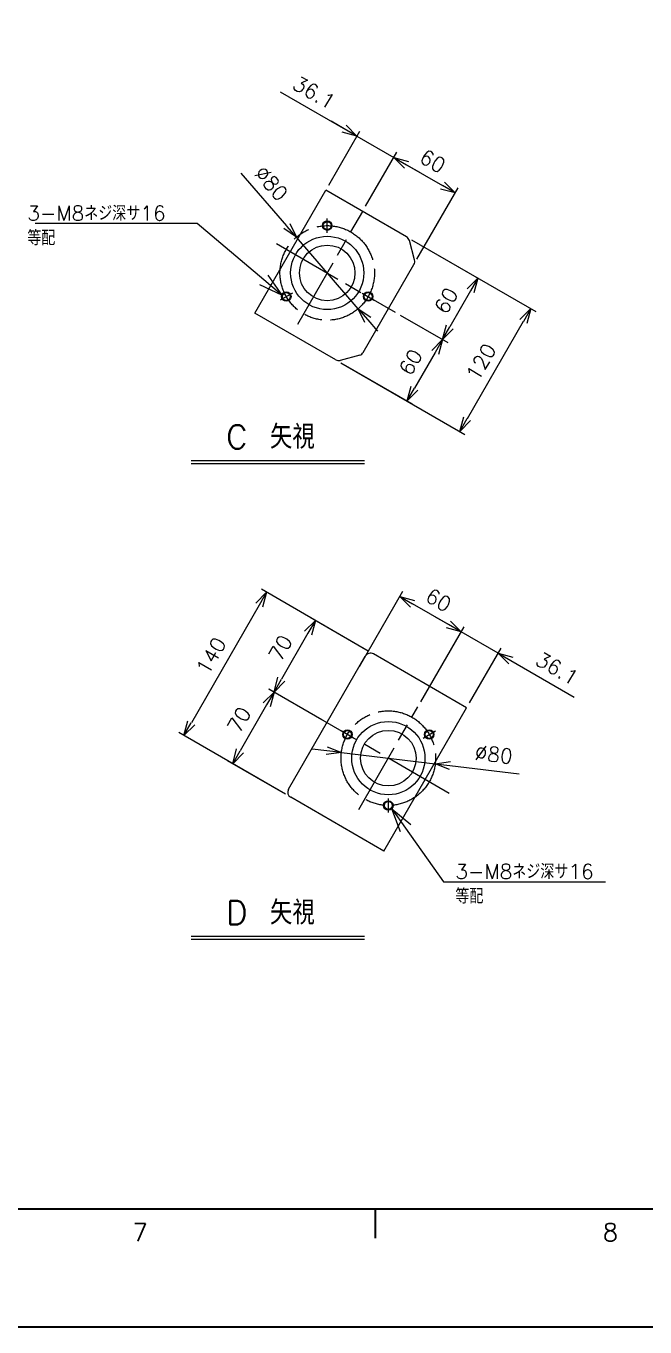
# Model space of a CAD drawing. Header units: millimetres. Extents: x 0 to 4205, y 0 to 2970.
# Drawn here: x 2615 to 3139, y 0 to 1100 of the extents above; entities that cross this region are included whole.
import ezdxf
from ezdxf import colors
from ezdxf.entities.mleader import LeaderData, LeaderLine
from ezdxf.enums import TextEntityAlignment as Align
from ezdxf.math import Vec2, Vec3

# ---------------------------------------------------------------- set-up
doc = ezdxf.new("R2010")
doc.units = ezdxf.units.MM
doc.header["$LTSCALE"] = 5
doc.linetypes.add('AM_ISO08W050', pattern=[18, 12, -1.5, 3, -1.5])
doc.layers.get('0').update_dxf_attribs({"lineweight": 0})
doc.layers.get('Defpoints').update_dxf_attribs({"lineweight": 0})
for name, color, linetype, lineweight in [('AM_0', 7, 'Continuous', 25), ('AM_4', 4, 'Continuous', 13), ('AM_5', 3, 'Continuous', 13), ('AM_7', 4, 'AM_ISO08W050', 13), ('AUX', 7, 'Continuous', 35)]:
    doc.layers.add(name, color=color, linetype=linetype, lineweight=lineweight)
doc.styles.get("Standard").update_dxf_attribs({"font": 'romans.shx', "bigfont": 'japanese.shx'})
doc.dimstyles.new('AM_JIS', dxfattribs={"dimtxt": 2.5, "dimasz": 2.5, "dimexe": 1, "dimexo": 1, "dimgap": 1.5, "dimtad": 3, "dimdec": 3, "dimdsep": 46, "dimtxsty": 'Standard', "dimblk": 'OPEN30', "dimcen": 0, "dimclrd": 256, "dimclre": 256, "dimclrt": 2, "dimadec": 0, "dimazin": 2, "dimtp": 0.1, "dimtm": 0.1, "dimtfac": 0.71, "dimtdec": 3, "dimtix": 1, "dimtmove": 0, "dimatfit": 3, "dimldrblk": 'OPEN30', "dimfxl": 1, "dimlwd": -1, "dimlwe": -1, "dimarcsym": 0})

# ---------------------------------------------------------------- blocks, each defined once
blk = doc.blocks.new('_Open30')
at = {"color": 0, "linetype": 'ByBlock', "lineweight": -2}
for p, q in [((-1, 0.268), (0, 0)), ((0, 0), (-1, -0.268)), ((0, 0), (-1, 0))]:
    blk.add_line(p, q, dxfattribs=at)
blk = doc.blocks.new('*D190')
at = {"layer": 'AM_5'}
for p, q in [((2895.5, 1007.2), (2830.9, 1044.4)), ((2884.6, 1013.4), (2873.8, 1019.7)), ((2871.6, 965.8), (2898, 1011.5)), ((2895.5, 1007.2), (2926.7, 989.1)), ((2902.8, 947.8), (2929.2, 993.5)), ((2937.5, 982.9), (2948.4, 976.6))]:
    blk.add_line(p, q, dxfattribs=at)
at = {"layer": 'Defpoints', "color": 0}
for p in [(2926.7, 989.1), (2869.1, 961.5), (2900.3, 943.4)]:
    blk.add_point(p, dxfattribs=at)
at = {"layer": 'AM_5', "xscale": 12.5, "yscale": 12.5, "zscale": 12.5}
for p, rotation in [((2895.5, 1007.2), 330.000000001514), ((2926.7, 989.1), 150.000000001514)]:
    blk.add_blockref('_Open30', p, dxfattribs=dict(at, rotation=rotation))
at = {"layer": 'AM_5', "color": 2, "insert": (2859.2, 1044), "char_height": 12.5, "attachment_point": 5, "rotation": 330}
blk.add_mtext('36.1', dxfattribs=at)
blk = doc.blocks.new('*D191')
at = {"layer": 'AM_5'}
for p, q in [((2902.8, 947.8), (2929.2, 993.5)), ((2937.5, 982.9), (2967.9, 965.4)), ((2946.3, 903), (2981.2, 963.5))]:
    blk.add_line(p, q, dxfattribs=at)
at = {"layer": 'Defpoints', "color": 0}
for p in [(2978.7, 959.1), (2900.3, 943.4), (2943.8, 898.6)]:
    blk.add_point(p, dxfattribs=at)
at = {"layer": 'AM_5', "xscale": 12.5, "yscale": 12.5, "zscale": 12.5}
for p, rotation in [((2926.7, 989.1), 150), ((2978.7, 959.1), 330)]:
    blk.add_blockref('_Open30', p, dxfattribs=dict(at, rotation=rotation))
at = {"layer": 'AM_5', "color": 2, "insert": (2959.6, 986), "char_height": 12.5, "attachment_point": 5, "rotation": 330}
blk.add_mtext('60', dxfattribs=at)
blk = doc.blocks.new('*D192')
at = {"layer": 'AM_5'}
for p, q in [((2941.8, 919.5), (3002.3, 884.6)), ((2991.7, 876.3), (2974.2, 845.9)), ((2932.2, 855.8), (2972.3, 832.6))]:
    blk.add_line(p, q, dxfattribs=at)
at = {"layer": 'Defpoints', "color": 0}
for p in [(2937.5, 922), (2927.8, 858.3), (2967.9, 835.1)]:
    blk.add_point(p, dxfattribs=at)
at = {"layer": 'AM_5', "xscale": 12.5, "yscale": 12.5, "zscale": 12.5}
for p, rotation in [((2997.9, 887.1), 60), ((2967.9, 835.1), 240)]:
    blk.add_blockref('_Open30', p, dxfattribs=dict(at, rotation=rotation))
at = {"layer": 'AM_5', "color": 2, "insert": (2971, 868), "char_height": 12.5, "attachment_point": 5, "rotation": 60}
blk.add_mtext('60', dxfattribs=at)
blk = doc.blocks.new('*D193')
at = {"layer": 'AM_5'}
for p, q in [((2932.2, 855.8), (2972.3, 832.6)), ((2881.8, 815.5), (2942.3, 780.7)), ((2961.7, 824.3), (2944.2, 794))]:
    blk.add_line(p, q, dxfattribs=at)
at = {"layer": 'Defpoints', "color": 0}
for p in [(2927.8, 858.3), (2877.5, 818), (2937.9, 783.2)]:
    blk.add_point(p, dxfattribs=at)
at = {"layer": 'AM_5', "xscale": 12.5, "yscale": 12.5, "zscale": 12.5}
for p, rotation in [((2967.9, 835.1), 60), ((2937.9, 783.2), 240)]:
    blk.add_blockref('_Open30', p, dxfattribs=dict(at, rotation=rotation))
at = {"layer": 'AM_5', "color": 2, "insert": (2941, 816), "char_height": 12.5, "attachment_point": 5, "rotation": 60}
blk.add_mtext('60', dxfattribs=at)
blk = doc.blocks.new('*D194')
at = {"layer": 'AM_5'}
for p, q in [((2941.8, 919.5), (3046.9, 858.8)), ((3036.3, 850.5), (2988.8, 768.2)), ((2881.8, 815.5), (2986.9, 754.9))]:
    blk.add_line(p, q, dxfattribs=at)
at = {"layer": 'Defpoints', "color": 0}
for p in [(2937.5, 922), (2877.5, 818), (2982.6, 757.4)]:
    blk.add_point(p, dxfattribs=at)
at = {"layer": 'AM_5', "xscale": 12.5, "yscale": 12.5, "zscale": 12.5}
for p, rotation in [((3042.6, 861.3), 60.000000000743), ((2982.6, 757.4), 240.000000000743)]:
    blk.add_blockref('_Open30', p, dxfattribs=dict(at, rotation=rotation))
at = {"layer": 'AM_5', "color": 2, "insert": (3000.6, 816.2), "char_height": 12.5, "attachment_point": 5, "rotation": 60}
blk.add_mtext('120', dxfattribs=at)
blk = doc.blocks.new('*D195')
at = {"layer": 'AM_5'}
for p, q in [((2836, 931.2), (2797.4, 975.8)), ((2896.5, 861.2), (2844.2, 921.7)), ((2904.7, 851.7), (2912.8, 842.3))]:
    blk.add_line(p, q, dxfattribs=at)
at = {"layer": 'Defpoints', "color": 0}
for p in [(2844.2, 921.7), (2896.5, 861.2)]:
    blk.add_point(p, dxfattribs=at)
at = {"layer": 'AM_5', "xscale": 12.5, "yscale": 12.5, "zscale": 12.5}
for p, rotation in [((2844.2, 921.7), 310.843215429267), ((2896.5, 861.2), 130.843215429267)]:
    blk.add_blockref('_Open30', p, dxfattribs=dict(at, rotation=rotation))
at = {"layer": 'AM_5', "color": 2, "insert": (2823, 967.2), "char_height": 12.5, "attachment_point": 5, "rotation": 310.8432}
blk.add_mtext('%%c80', dxfattribs=at)
blk = doc.blocks.new('*D196')
at = {"layer": 'AM_5'}
for p, q in [((2972.9, 594.2), (2962.1, 600.4)), ((2949.5, 528.7), (2986.2, 592.2)), ((3015, 569.9), (2983.7, 587.9)), ((2990.8, 528), (3017.5, 574.2)), ((3015, 569.9), (3079.5, 532.6)), ((3025.8, 563.6), (3036.6, 557.4))]:
    blk.add_line(p, q, dxfattribs=at)
at = {"layer": 'Defpoints', "color": 0}
for p in [(2983.7, 587.9), (2947, 524.4), (2988.3, 523.7)]:
    blk.add_point(p, dxfattribs=at)
at = {"layer": 'AM_5', "xscale": 12.5, "yscale": 12.5, "zscale": 12.5}
for p, rotation in [((2983.7, 587.9), 330), ((3015, 569.9), 150)]:
    blk.add_blockref('_Open30', p, dxfattribs=dict(at, rotation=rotation))
at = {"layer": 'AM_5', "color": 2, "insert": (3064.9, 556.9), "char_height": 12.5, "attachment_point": 5, "rotation": 330}
blk.add_mtext('36.1', dxfattribs=at)
blk = doc.blocks.new('*D197')
at = {"layer": 'AM_5'}
for p, q in [((2897.6, 558.7), (2934.3, 622.2)), ((2972.9, 594.2), (2942.6, 611.7)), ((2949.5, 528.7), (2986.2, 592.2))]:
    blk.add_line(p, q, dxfattribs=at)
at = {"layer": 'Defpoints', "color": 0}
for p in [(2931.8, 617.9), (2895.1, 554.4), (2947, 524.4)]:
    blk.add_point(p, dxfattribs=at)
at = {"layer": 'AM_5', "xscale": 12.5, "yscale": 12.5, "zscale": 12.5}
for p, rotation in [((2931.8, 617.9), 150), ((2983.7, 587.9), 330)]:
    blk.add_blockref('_Open30', p, dxfattribs=dict(at, rotation=rotation))
at = {"layer": 'AM_5', "color": 2, "insert": (2964.6, 614.8), "char_height": 12.5, "attachment_point": 5, "rotation": 330}
blk.add_mtext('60', dxfattribs=at)
blk = doc.blocks.new('*D198')
at = {"layer": 'AM_5'}
for p, q in [((2905.1, 571.7), (2855.9, 600.1)), ((2854, 586.8), (2831.5, 547.8)), ((2865.8, 513.6), (2820.9, 539.5))]:
    blk.add_line(p, q, dxfattribs=at)
at = {"layer": 'Defpoints', "color": 0}
for p in [(2909.4, 569.2), (2825.3, 537), (2870.1, 511.1)]:
    blk.add_point(p, dxfattribs=at)
at = {"layer": 'AM_5', "xscale": 12.5, "yscale": 12.5, "zscale": 12.5}
for p, rotation in [((2860.3, 597.6), 60), ((2825.3, 537), 240)]:
    blk.add_blockref('_Open30', p, dxfattribs=dict(at, rotation=rotation))
at = {"layer": 'AM_5', "color": 2, "insert": (2830.8, 574.2), "char_height": 12.5, "attachment_point": 5, "rotation": 60}
blk.add_mtext('70', dxfattribs=at)
blk = doc.blocks.new('*D199')
at = {"layer": 'AM_5'}
for p, q in [((2861.4, 516.1), (2820.9, 539.5)), ((2819, 526.1), (2796.5, 487.2)), ((2835.1, 450.5), (2785.9, 478.9))]:
    blk.add_line(p, q, dxfattribs=at)
at = {"layer": 'Defpoints', "color": 0}
for p in [(2865.8, 513.6), (2790.3, 476.4), (2839.4, 448)]:
    blk.add_point(p, dxfattribs=at)
at = {"layer": 'AM_5', "xscale": 12.5, "yscale": 12.5, "zscale": 12.5}
for p, rotation in [((2825.3, 537), 60), ((2790.3, 476.4), 240)]:
    blk.add_blockref('_Open30', p, dxfattribs=dict(at, rotation=rotation))
at = {"layer": 'AM_5', "color": 2, "insert": (2795.8, 513.5), "char_height": 12.5, "attachment_point": 5, "rotation": 60}
blk.add_mtext('70', dxfattribs=at)
blk = doc.blocks.new('*D200')
at = {"layer": 'AM_5'}
for p, q in [((2905.1, 571.7), (2814.7, 623.9)), ((2812.8, 610.6), (2755.3, 511)), ((2835.1, 450.5), (2744.7, 502.7))]:
    blk.add_line(p, q, dxfattribs=at)
at = {"layer": 'Defpoints', "color": 0}
for p in [(2909.4, 569.2), (2749, 500.2), (2839.4, 448)]:
    blk.add_point(p, dxfattribs=at)
at = {"layer": 'AM_5', "xscale": 12.5, "yscale": 12.5, "zscale": 12.5}
for p, rotation in [((2819, 621.4), 60.000000002014), ((2749, 500.2), 240.000000002014)]:
    blk.add_blockref('_Open30', p, dxfattribs=dict(at, rotation=rotation))
at = {"layer": 'AM_5', "color": 2, "insert": (2772.1, 567.7), "char_height": 12.5, "attachment_point": 5, "rotation": 60}
blk.add_mtext('140', dxfattribs=at)
blk = doc.blocks.new('*D201')
at = {"layer": 'AM_5'}
for p, q in [((2869.9, 487.3), (2857.5, 488.8)), ((2882.3, 485.9), (2961.8, 476.3)), ((2974.2, 474.8), (3032.8, 467.8))]:
    blk.add_line(p, q, dxfattribs=at)
at = {"layer": 'Defpoints', "color": 0}
for p in [(2882.3, 485.9), (2961.8, 476.3)]:
    blk.add_point(p, dxfattribs=at)
at = {"layer": 'AM_5', "xscale": 12.5, "yscale": 12.5, "zscale": 12.5}
for p, rotation in [((2882.3, 485.9), 353.158474520582), ((2961.8, 476.3), 173.158474520582)]:
    blk.add_blockref('_Open30', p, dxfattribs=dict(at, rotation=rotation))
at = {"layer": 'AM_5', "color": 2, "insert": (3011.3, 484.2), "char_height": 12.5, "attachment_point": 5, "rotation": 353.1585}
blk.add_mtext('%%c80', dxfattribs=at)

msp = doc.modelspace()

# ---------------------------------------------------------------- linework, layer by layer
at = {"layer": 'AM_0'}
for p, q in [((2809.0678, 857.5502), (2869.0678, 961.4733)), ((2937.5089, 921.9588), (2869.0678, 961.4733)), ((2944.2568, 902.4334), (2939.8385, 918.9228)), ((2900.8284, 824.2842), (2943.7573, 898.6393)), ((2877.5089, 818.0358), (2809.0678, 857.5502)), ((2897.7923, 821.9546), (2881.3029, 817.5363)), ((2837.5823, 454.8016), (2902.5823, 567.3848)), ((2988.3074, 523.665), (2909.4125, 569.215)), ((2918.3074, 402.4214), (2988.3074, 523.665)), ((2918.3074, 402.4214), (2839.4125, 447.9714))]:
    msp.add_line(p, q, dxfattribs=at)
for centre, radius in [((2870.3313, 931.4617), 3.3235), ((2870.3313, 891.4617), 31), ((2870.3313, 891.4617), 23.5), ((2835.6903, 871.4617), 3.3235), ((2904.9723, 871.4617), 3.3235), ((2922.0439, 481.0932), 31), ((2887.4029, 501.0932), 3.3235), ((2922.0439, 481.0932), 23.5), ((2956.6849, 501.0932), 3.3235), ((2922.0439, 441.0932), 3.3235)]:
    msp.add_circle(centre, radius, dxfattribs=at)
for centre, start, end in [((2935.0089, 917.6287), 15, 60), ((2939.4272, 901.1393), 330, 15), ((2880.0089, 822.3659), 240, 285), ((2896.4982, 826.7842), 285, 330), ((2906.9125, 564.8848), 60, 150), ((2841.9125, 452.3016), 150, 240)]:
    msp.add_arc(centre, 5, start, end, dxfattribs=at)
for p in [(2870.3313, 891.4617), (2922.0439, 481.0932)]:
    msp.add_point(p, dxfattribs=at)
at = {"layer": 'AM_4'}
for centre in [(2870.3313, 931.4617), (2835.6903, 871.4617), (2904.9723, 871.4617), (2887.4029, 501.0932), (2956.6849, 501.0932), (2922.0439, 441.0932)]:
    msp.add_circle(centre, 4, dxfattribs=at)
at = {"layer": 'AM_5'}
for p, q in [((2755.2475, 732.8165), (2901.9124, 732.8165)), ((2755.2475, 730.3165), (2901.9124, 730.3165)), ((2755.2475, 330.4399), (2901.9124, 330.4399)), ((2755.2475, 327.9399), (2901.9124, 327.9399))]:
    msp.add_line(p, q, dxfattribs=at)
at = {"layer": 'AM_7'}
for p, q in [((2845.3313, 848.1605), (2900.3313, 943.4233)), ((2870.3313, 925.4617), (2870.3313, 937.4617)), ((2827.3858, 916.2563), (2927.8448, 858.2563)), ((2840.8864, 874.4617), (2830.4941, 868.4617)), ((2899.7762, 874.4617), (2910.1685, 868.4617)), ((2897.0439, 437.7919), (2947.0439, 524.3945)), ((2973.6633, 451.2907), (2861.08, 516.2907)), ((2892.599, 498.0932), (2882.2067, 504.0932)), ((2951.4887, 498.0932), (2961.881, 504.0932)), ((2922.0439, 447.0932), (2922.0439, 435.0932))]:
    msp.add_line(p, q, dxfattribs=at)
for centre in [(2870.3313, 891.4617), (2922.0439, 481.0932)]:
    msp.add_circle(centre, 40, dxfattribs=at)
at = {"layer": 'AUX'}
msp.add_line((2911, 100), (2911, 75), dxfattribs=at)
for points in [[(0, 0), (4205, 0), (4205, 2970), (0, 2970)], [(125, 100), (4105, 100), (4105, 2870), (125, 2870)]]:
    msp.add_lwpolyline(points, close=True, dxfattribs=at)

# ---------------------------------------------------------------- texts
at = {"layer": 'AM_0', "color": 2}
for s, p in [(' C\u3000矢視', (2771.1167, 742.8165)), (' D\u3000矢視', (2771.1167, 340.4399))]:
    msp.add_text(s, height=20, dxfattribs=at).set_placement(p)
at = {"layer": 'AUX', "color": 2, "lineweight": 13}
for s, p in [('7', (2712, 80.1121)), ('8', (3110, 80.1121))]:
    msp.add_text(s, height=15, dxfattribs=at).set_placement(p, align=Align.MIDDLE)

# ---------------------------------------------------------------- dimensions: what is measured, and where the dimension line sits
at = {"layer": 'AM_5'}
for base, p1, p2, picture, middle, dimtype in [((2926.7225, 989.1341), (2869.0678, 961.4733), (2900.3313, 943.4233), '*D190', (2852.3639, 1032.0651), 161), ((2983.7149, 587.9106), (2988.3074, 523.665), (2947.0439, 524.3945), '*D196', (3058.0735, 544.9797), 160)]:
    dim = msp.add_linear_dim(base=base, p1=p1, p2=p2, angle=330, dimstyle='AM_JIS', override={"dimscale": 5}, dxfattribs=at)
    dim.commit()
    dim.dimension.update_dxf_attribs({"geometry": picture, "text_midpoint": middle, "dimtype": dimtype})
for base, p1, p2, angle, picture, middle in [((2978.684, 959.1341), (2900.3313, 943.4233), (2943.7573, 898.6393), 330, '*D191', (2959.5782, 986.042)), ((2967.924, 835.1166), (2937.5089, 921.9588), (2927.8448, 858.2563), 60, '*D192', (2971.0162, 867.9723)), ((2937.924, 783.155), (2927.8448, 858.2563), (2877.5089, 818.0358), 60, '*D193', (2941.0162, 816.0108)), ((2825.2558, 536.9738), (2909.4125, 569.215), (2870.0823, 511.0932), 60, '*D198', (2830.8479, 574.1597)), ((2790.2558, 476.352), (2865.7522, 513.5932), (2839.4125, 447.9714), 60, '*D199', (2795.848, 513.5379))]:
    dim = msp.add_linear_dim(base=base, p1=p1, p2=p2, angle=angle, dimstyle='AM_JIS', override={"dimscale": 5}, dxfattribs=at)
    dim.commit()
    dim.dimension.update_dxf_attribs({"geometry": picture, "text_midpoint": middle})
for p1, p2, picture, middle in [((2896.491, 861.2017), (2844.1717, 921.7218), '*D195', (2812.601, 958.2411)), ((2882.3287, 485.8582), (2961.759, 476.3283), '*D201', (3009.6891, 470.5777))]:
    dim = msp.add_diameter_dim_2p(p1=p1, p2=p2, dimstyle='AM_JIS', override={"dimscale": 5}, dxfattribs=at)
    dim.commit()
    dim.dimension.update_dxf_attribs({"geometry": picture, "text_midpoint": middle, "dimtype": 163})
for p1, p2, distance, picture, middle in [((2937.5089, 921.9588), (2877.5089, 818.0358), 121.2936, '*D194', (3000.6443, 816.2255)), ((2909.4125, 569.215), (2839.4125, 447.9714), -104.367, '*D200', (2772.1202, 567.6517)), ((2947.0439, 524.3945), (2895.0823, 554.3945), -73.3421, '*D197', (2964.6092, 614.8185))]:
    dim = msp.add_aligned_dim(p1=p1, p2=p2, distance=distance, dimstyle='AM_JIS', override={"dimscale": 5}, dxfattribs=at)
    dim.commit()
    dim.dimension.update_dxf_attribs({"geometry": picture, "text_midpoint": middle})

# ---------------------------------------------------------------- leaders
ml = msp.add_multileader_mtext('Standard', dxfattribs=at)
ml.set_content('\\C2;3-M8ネジ深サ16\\P等配')
ml.set_leader_properties()
ml.set_arrow_properties(name='OPEN30')
ml.build(insert=Vec2(0, 0))
ml.multileader.update_dxf_attribs({"has_dogleg": 0, "text_left_attachment_type": 6, "text_right_attachment_type": 6, "dogleg_length": 1.8, "arrow_head_size": 20})
ctx = ml.context
ctx.base_point, ctx.char_height, ctx.arrow_head_size, ctx.landing_gap_size, ctx.plane_origin = Vec3(2606.4043, 933.1802), 12.5, 20, 10, Vec3(1755.6882, -55.0279)
ctx.left_attachment, ctx.right_attachment = 6, 6
notes = []
notes.append((ctx, [(0, (1, 1, 0), (2762.0139, 933.1802), (-1, 0), 1.8, [(0, [(2831.9551, 872.6252)], 0, [])])]))
ctx.mtext.insert = Vec3(2616.4043, 948.1802)
ml = msp.add_multileader_mtext('Standard', dxfattribs=at)
ml.set_content('\\C2;3-M8ネジ深サ16\\P等配')
ml.set_leader_properties()
ml.set_arrow_properties(name='OPEN30')
ml.build(insert=Vec2(0, 0))
ml.multileader.update_dxf_attribs({"has_dogleg": 0, "text_left_attachment_type": 6, "text_right_attachment_type": 6, "dogleg_length": 1.8, "arrow_head_size": 20})
ctx = ml.context
ctx.base_point, ctx.char_height, ctx.arrow_head_size, ctx.landing_gap_size, ctx.plane_origin = Vec3(2968.771, 376.4353), 12.5, 20, 10, Vec3(1848.8834, -489.5409)
ctx.left_attachment, ctx.right_attachment = 6, 6
notes.append((ctx, [(0, (1, 1, 0), (2966.971, 376.4353), (1, 0), 1.8, [(0, [(2925.1504, 438.1122)], 0, [])])]))
ctx.mtext.insert = Vec3(2978.771, 391.4353)
for ctx, leaders in notes:
    for number, flags, end, landing, length, lines in leaders:
        leader = LeaderData()
        leader.index, (leader.has_last_leader_line, leader.has_dogleg_vector, leader.attachment_direction) = number, flags
        leader.last_leader_point, leader.dogleg_vector, leader.dogleg_length = Vec3(end), Vec3(landing), length
        for number, points, colour, breaks in lines:
            line = LeaderLine()
            line.index, line.vertices, line.color, line.breaks = number, Vec3.list(points), colors.encode_raw_color(colour), breaks
            leader.lines.append(line)
        ctx.leaders.append(leader)

doc.saveas('drawing.dxf')
